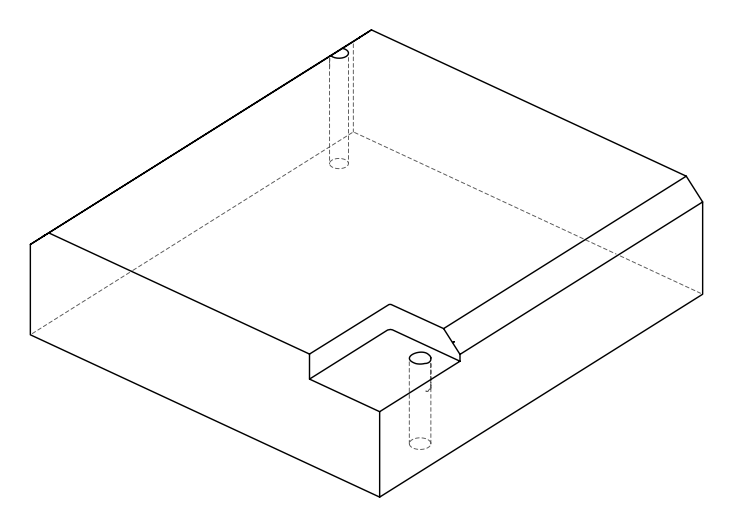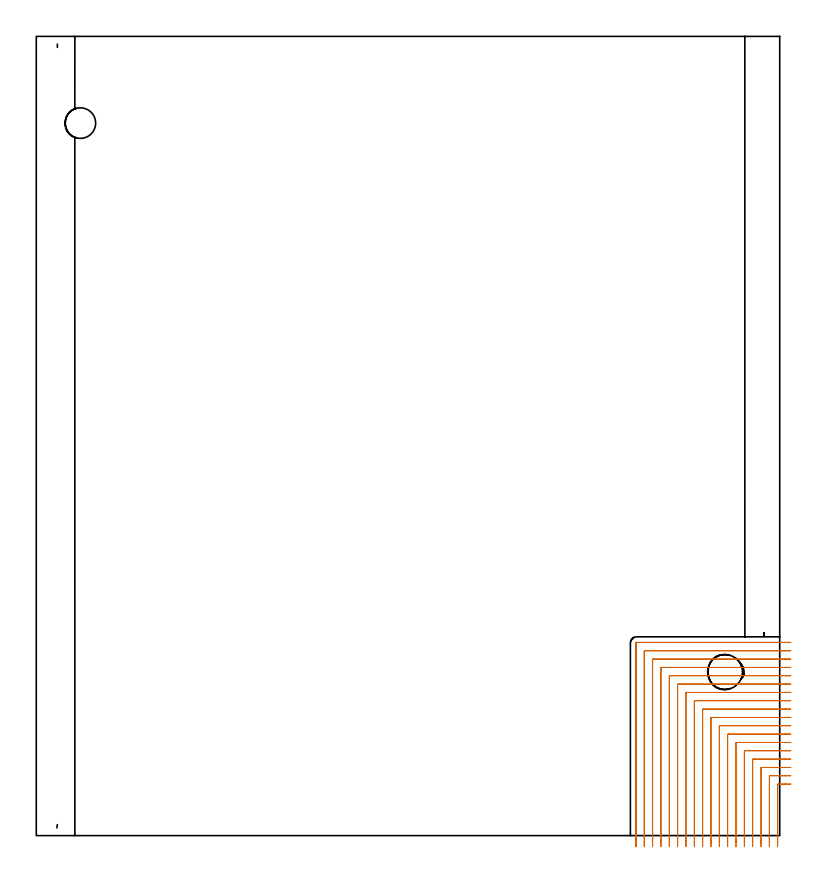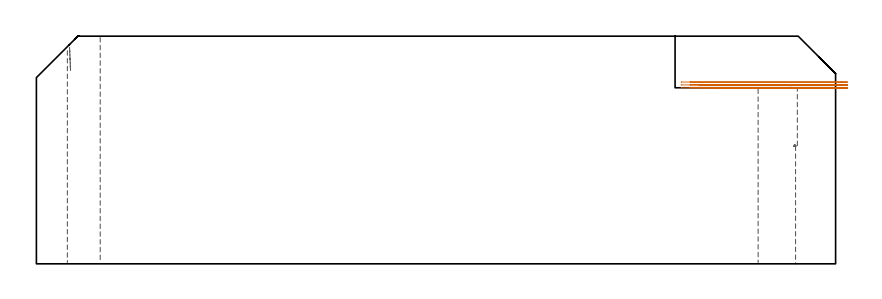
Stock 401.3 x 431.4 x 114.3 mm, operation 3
(PLAN: 11 operations, 8 tool changes, 134.3 min)
(1 AREA_MILL | FG_CHAMFER_SURFACE | UGT0205_001 | 27.85 min | 93337 mm3)
(2 AREA_MILL_1 | FG_CHAMFER_SURFACE_1 | UGT0205_001 | 18.47 min | 58631 mm3)
(3 MILL_CORNER_NOTCH_RECTANGULAR | CORNER_NOTCH_RECTANGULAR | NXT0201_008 | Follow Part, ap 1.5, ae 75% | 83.98 min | 222568 mm3)
(4 MILL_SLOT_ROUND_PART | SLOT_PARTIAL_ROUND | NXT0201_013 | Follow Part, ap 2.5, ae 75% | 2.01 min | 8068 mm3)
(5 SPOT_DRILL | STEP1HOLE | NXT0321_9005460120000 | 0.03 min | 19 mm3)
(6 SPOT_DRILL_1 | STEP1HOLE_1 | NXT0321_9005460120000 | 0.05 min | 0 mm3)
(7 DRILL_BLIND_HOLE_INTO_CENTER | STEP1HOLE | NXT0301_038 | 0.05 min | 304 mm3)
(8 GUN_DRILL_THROUGH_HOLE | STEP1HOLE | UGT0307_002 | 0.55 min | 2939 mm3)
(9 SPADE_DRILL_TO_ENLARGE_THROUGH_HOLE | STEP1HOLE | UGT0306_007 | 0.49 min | 21007 mm3)
(10 DRILL_THROUGH_HOLE_INTO_CENTER | STEP1HOLE_1 | NXT0301_065 | 0.38 min | 4066 mm3)
(11 DRILL_TO_ENLARGE_THROUGH_HOLE | STEP1HOLE_1 | UGT0301_256 | 0.4 min | 12518 mm3)
(TOOL UGT0205_001 | Chamfer Mill 20 x 3 x 45 deg. | D20 FL50 Z2)
(TOOL NXT0201_008 | ENDMILL 6mm [2P460-0600-NA 1630] | D6 FL26 Z6)
(TOOL NXT0201_013 | ENDMILL 10mm | D10 FL30 Z4)
(TOOL NXT0321_9005460120000 | NC Spot Drill, 142deg, 12mm, Carbide, Uncoated | D12 PA142 FL30 Z2)
(TOOL NXT0301_038 | Carbide Drill 6.7mm [860.1-0670-034A1-MM 2214] | D6.7 PA140 FL53 Z2)
(TOOL UGT0307_002 | Gun Drill 6 mm | D6 PA130 FL24 Z1)
(TOOL UGT0306_007 | Spade Drill 16.5mm | D16.5 PA132 FL10 Z2)
(TOOL NXT0301_065 | Carbide Drill 9.4mm [860.1-0940-075A1-MM 2214] | D9.4 PA140 FL98 Z2)
(TOOL UGT0301_256 | Twist Drill 18.8 mm | D18.8 PA118 FL135 Z2)
(OP 3 MILL_CORNER_NOTCH_RECTANGULAR, part 2 of 2)
G0 Z124.3
X407.3 Y99.8
Z91.278
G1 X404.3
X328.497 F500.
G3 X328.2 Y99.503 R0.3
G1 Y-3.
Y-6. F250.
G0 Z124.3
X407.3 Y104.3
Z91.278
G1 X404.3
X323.997 F500.
G3 X323.7 Y104.003 R0.3
G1 Y-3.
Y-6. F250.
G0 Z124.3
X407.3 Y27.8
Z89.839
G1 X404.3
X400.495 F500.
G3 X400.2 Y27.505 R0.3
G1 Y-3.
Y-6. F250.
G0 Z124.3
X407.3 Y32.3
Z89.839
G1 X404.3
X395.995 F500.
G3 X395.7 Y32.005 R0.3
G1 Y-3.
Y-6. F250.
G0 Z124.3
X407.3 Y36.8
Z89.839
G1 X404.3
X391.495 F500.
G3 X391.2 Y36.505 R0.3
G1 Y-3.
Y-6. F250.
G0 Z124.3
X407.3 Y41.3
Z89.839
G1 X404.3
X386.995 F500.
G3 X386.7 Y41.005 R0.3
G1 Y-3.
Y-6. F250.
G0 Z124.3
X407.3 Y45.8
Z89.839
G1 X404.3
X382.495 F500.
G3 X382.2 Y45.505 R0.3
G1 Y-3.
Y-6. F250.
G0 Z124.3
X407.3 Y50.3
Z89.839
G1 X404.3
X377.996 F500.
G3 X377.7 Y50.004 R0.3
G1 Y-3.
Y-6. F250.
G0 Z124.3
X407.3 Y54.8
Z89.839
G1 X404.3
X373.496 F500.
G3 X373.2 Y54.504 R0.3
G1 Y-3.
Y-6. F250.
G0 Z124.3
X407.3 Y59.3
Z89.839
G1 X404.3
X368.996 F500.
G3 X368.7 Y59.004 R0.3
G1 Y-3.
Y-6. F250.
G0 Z124.3
X407.3 Y63.8
Z89.839
G1 X404.3
X364.496 F500.
G3 X364.2 Y63.504 R0.3
G1 Y-3.
Y-6. F250.
G0 Z124.3
X407.3 Y68.3
Z89.839
G1 X404.3
X359.996 F500.
G3 X359.7 Y68.004 R0.3
G1 Y-3.
Y-6. F250.
G0 Z124.3
X407.3 Y72.8
Z89.839
G1 X404.3
X355.496 F500.
G3 X355.2 Y72.504 R0.3
G1 Y-3.
Y-6. F250.
G0 Z124.3
X407.3 Y77.3
Z89.839
G1 X404.3
X350.997 F500.
G3 X350.7 Y77.003 R0.3
G1 Y-3.
Y-6. F250.
G0 Z124.3
X407.3 Y81.8
Z89.839
G1 X404.3
X346.497 F500.
G3 X346.2 Y81.503 R0.3
G1 Y-3.
Y-6. F250.
G0 Z124.3
X407.3 Y86.3
Z89.839
G1 X404.3
X341.997 F500.
G3 X341.7 Y86.003 R0.3
G1 Y-3.
Y-6. F250.
G0 Z124.3
X407.3 Y90.8
Z89.839
G1 X404.3
X337.497 F500.
G3 X337.2 Y90.503 R0.3
G1 Y-3.
Y-6. F250.
G0 Z124.3
X407.3 Y95.3
Z89.839
G1 X404.3
X332.997 F500.
G3 X332.7 Y95.003 R0.3
G1 Y-3.
Y-6. F250.
G0 Z124.3
X407.3 Y99.8
Z89.839
G1 X404.3
X328.497 F500.
G3 X328.2 Y99.503 R0.3
G1 Y-3.
Y-6. F250.
G0 Z124.3
X407.3 Y104.3
Z89.839
G1 X404.3
X323.997 F500.
G3 X323.7 Y104.003 R0.3
G1 Y-3.
Y-6. F250.
G0 Z124.3
X407.3 Y27.8
Z88.4
G1 X404.3
X400.495 F500.
G3 X400.2 Y27.505 R0.3
G1 Y-3.
Y-6. F250.
G0 Z124.3
X407.3 Y32.3
Z88.4
G1 X404.3
X395.995 F500.
G3 X395.7 Y32.005 R0.3
G1 Y-3.
Y-6. F250.
G0 Z124.3
X407.3 Y36.8
Z88.4
G1 X404.3
X391.495 F500.
G3 X391.2 Y36.505 R0.3
G1 Y-3.
Y-6. F250.
G0 Z124.3
X407.3 Y41.3
Z88.4
G1 X404.3
X386.995 F500.
G3 X386.7 Y41.005 R0.3
G1 Y-3.
Y-6. F250.
G0 Z124.3
X407.3 Y45.8
Z88.4
G1 X404.3
X382.495 F500.
G3 X382.2 Y45.505 R0.3
G1 Y-3.
Y-6. F250.
G0 Z124.3
X407.3 Y50.3
Z88.4
G1 X404.3
X377.996 F500.
G3 X377.7 Y50.004 R0.3
G1 Y-3.
Y-6. F250.
G0 Z124.3
X407.3 Y54.8
Z88.4
G1 X404.3
X373.496 F500.
G3 X373.2 Y54.504 R0.3
G1 Y-3.
Y-6. F250.
G0 Z124.3
X407.3 Y59.3
Z88.4
G1 X404.3
X368.996 F500.
G3 X368.7 Y59.004 R0.3
G1 Y-3.
Y-6. F250.
G0 Z124.3
X407.3 Y63.8
Z88.4
G1 X404.3
X364.496 F500.
G3 X364.2 Y63.504 R0.3
G1 Y-3.
Y-6. F250.
G0 Z124.3
X407.3 Y68.3
Z88.4
G1 X404.3
X359.996 F500.
G3 X359.7 Y68.004 R0.3
G1 Y-3.
Y-6. F250.
G0 Z124.3
X407.3 Y72.8
Z88.4
G1 X404.3
X355.496 F500.
G3 X355.2 Y72.504 R0.3
G1 Y-3.
Y-6. F250.
G0 Z124.3
X407.3 Y77.3
Z88.4
G1 X404.3
X350.997 F500.
G3 X350.7 Y77.003 R0.3
G1 Y-3.
Y-6. F250.
G0 Z124.3
X407.3 Y81.8
Z88.4
G1 X404.3
X346.497 F500.
G3 X346.2 Y81.503 R0.3
G1 Y-3.
Y-6. F250.
G0 Z124.3
X407.3 Y86.3
Z88.4
G1 X404.3
X341.997 F500.
G3 X341.7 Y86.003 R0.3
G1 Y-3.
Y-6. F250.
G0 Z124.3
X407.3 Y90.8
Z88.4
G1 X404.3
X337.497 F500.
G3 X337.2 Y90.503 R0.3
G1 Y-3.
Y-6. F250.
G0 Z124.3
X407.3 Y95.3
Z88.4
G1 X404.3
X332.997 F500.
G3 X332.7 Y95.003 R0.3
G1 Y-3.
Y-6. F250.
G0 Z124.3
X407.3 Y99.8
Z88.4
G1 X404.3
X328.497 F500.
G3 X328.2 Y99.503 R0.3
G1 Y-3.
Y-6. F250.
G0 Z124.3
X407.3 Y104.3
Z88.4
G1 X404.3
X323.997 F500.
G3 X323.7 Y104.003 R0.3
G1 Y-3.
Y-6. F250.
G0 Z124.3
M5
M2
